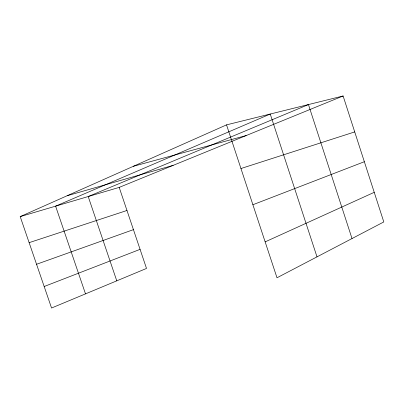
<?xml version="1.0" encoding="UTF-8"?>
<svg xmlns="http://www.w3.org/2000/svg" width="404" height="404" viewBox="0 0 404 404"><rect width="100%" height="100%" fill="white"/><g stroke="black" fill="none" stroke-linecap="round" stroke-linejoin="round"><path stroke-width="0.61" d="M265.15 241.87L374.235 192.329M343.107 95.98L119.195 187.395L146.511 268.438L51.555 308.02L20.2 216.61L226.538 124.866L343.107 95.98L383.8 221.937L276.998 277.775L226.538 124.866M44.177 286.502L140.077 249.354M252.894 204.732L364.347 161.721M36.552 264.277L133.436 229.644M29.133 242.653L126.972 210.474M240.946 168.534L354.717 131.916M20.2 216.61L119.195 187.395M67.195 195.718L173.185 165.357M133.416 166.271L246.162 135.562M85.502 293.87L55.606 206.161L270.241 114.039L316.999 256.858M116.771 280.836L88.203 196.541L308.454 104.57L352.015 238.552"/></g></svg>
